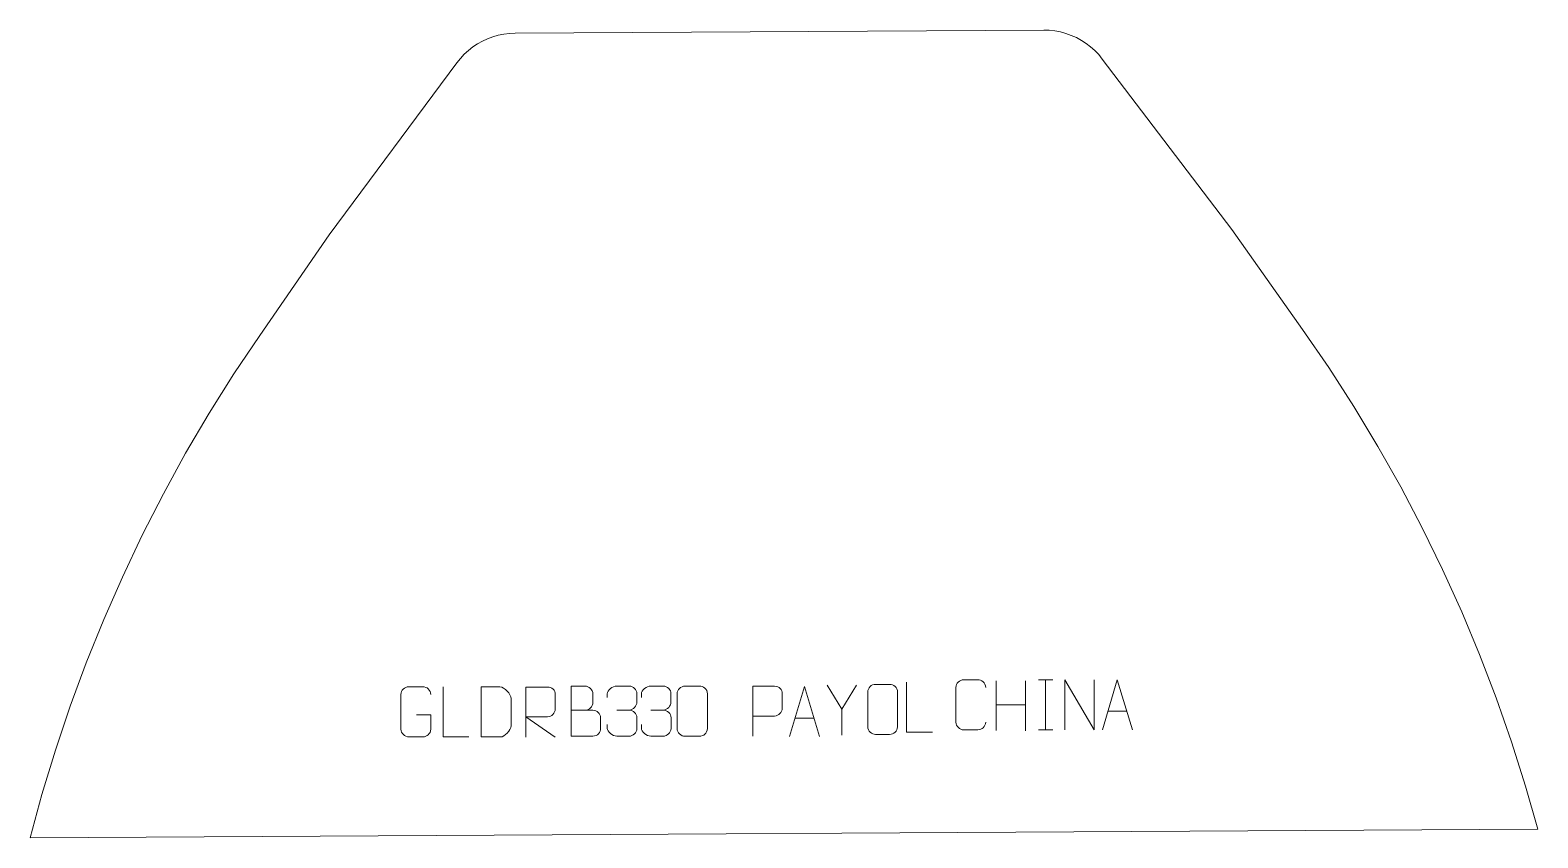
# Model space of a CAD drawing. Header units: millimetres. Extents: x -381 to 371, y 857 to 1259.
import ezdxf

# ---------------------------------------------------------------- set-up
doc = ezdxf.new("R2010")
doc.units = ezdxf.units.MM
doc.header["$MEASUREMENT"] = 0
doc.layers.add('layer 1', color=7, linetype='Continuous')

msp = doc.modelspace()

# ---------------------------------------------------------------- linework, layer by layer
at = {"layer": 'layer 1', "color": 242, "lineweight": 9}
msp.add_open_spline([(-138.72, 1257.9649), (-138.72, 1257.9649), (124.8392, 1259.4813), (124.8392, 1259.4813), (124.8392, 1259.4813), (124.8392, 1259.4813), (127.6524, 1259.3881), (127.6524, 1259.3881), (127.6524, 1259.3881), (127.6524, 1259.3881), (130.4505, 1259.0792), (130.4505, 1259.0792), (130.4505, 1259.0792), (130.4505, 1259.0792), (133.2162, 1258.5545), (133.2162, 1258.5545), (133.2162, 1258.5545), (133.2162, 1258.5545), (135.9331, 1257.8178), (135.9331, 1257.8178), (135.9331, 1257.8178), (135.9331, 1257.8178), (138.5846, 1256.874), (138.5846, 1256.874), (138.5846, 1256.874), (138.5846, 1256.874), (141.1559, 1255.7284), (141.1559, 1255.7284), (141.1559, 1255.7284), (141.1559, 1255.7284), (143.6306, 1254.3872), (143.6306, 1254.3872), (143.6306, 1254.3872), (143.6306, 1254.3872), (145.9947, 1252.8592), (145.9947, 1252.8592), (145.9947, 1252.8592), (145.9947, 1252.8592), (148.234, 1251.1534), (148.234, 1251.1534), (148.234, 1251.1534), (148.234, 1251.1534), (150.3346, 1249.2796), (150.3346, 1249.2796), (150.3346, 1249.2796), (150.3346, 1249.2796), (152.2843, 1247.2495), (152.2843, 1247.2495), (152.2843, 1247.2495), (152.2843, 1247.2495), (154.0714, 1245.0744), (154.0714, 1245.0744), (154.0714, 1245.0744), (154.0714, 1245.0744), (218.6313, 1160.0191), (218.6313, 1160.0191), (218.6313, 1160.0191), (218.6313, 1160.0191), (253.9184, 1110.2212), (253.9184, 1110.2212), (253.9184, 1110.2212), (253.9184, 1110.2212), (267.0202, 1091.1406), (267.0202, 1091.1406), (267.0202, 1091.1406), (267.0202, 1091.1406), (279.5534, 1071.6817), (279.5534, 1071.6817), (279.5534, 1071.6817), (279.5534, 1071.6817), (291.5074, 1051.8615), (291.5074, 1051.8615), (291.5074, 1051.8615), (291.5074, 1051.8615), (302.8704, 1031.6966), (302.8704, 1031.6966), (302.8704, 1031.6966), (302.8704, 1031.6966), (313.6341, 1011.2053), (313.6341, 1011.2053), (313.6341, 1011.2053), (313.6341, 1011.2053), (323.7883, 990.4056), (323.7883, 990.4056), (323.7883, 990.4056), (323.7883, 990.4056), (333.3239, 969.3155), (333.3239, 969.3155), (333.3239, 969.3155), (333.3239, 969.3155), (342.2333, 947.9524), (342.2333, 947.9524), (342.2333, 947.9524), (342.2333, 947.9524), (350.5081, 926.3363), (350.5081, 926.3363), (350.5081, 926.3363), (350.5081, 926.3363), (358.1419, 904.4853), (358.1419, 904.4853), (358.1419, 904.4853), (358.1419, 904.4853), (365.127, 882.4186), (365.127, 882.4186), (365.127, 882.4186), (365.127, 882.4186), (371.2484, 860.8923), (371.2484, 860.8923), (371.2484, 860.8923), (371.2484, 860.8923), (-380.5271, 856.5669), (-380.5271, 856.5669), (-380.5271, 856.5669), (-380.5271, 856.5669), (-374.6533, 878.1623), (-374.6533, 878.1623), (-374.6533, 878.1623), (-374.6533, 878.1623), (-367.9224, 900.3079), (-367.9224, 900.3079), (-367.9224, 900.3079), (-367.9224, 900.3079), (-360.5413, 922.2452), (-360.5413, 922.2452), (-360.5413, 922.2452), (-360.5413, 922.2452), (-352.5152, 943.9551), (-352.5152, 943.9551), (-352.5152, 943.9551), (-352.5152, 943.9551), (-343.8523, 965.4193), (-343.8523, 965.4193), (-343.8523, 965.4193), (-343.8523, 965.4193), (-334.5598, 986.6177), (-334.5598, 986.6177), (-334.5598, 986.6177), (-334.5598, 986.6177), (-324.6457, 1007.5329), (-324.6457, 1007.5329), (-324.6457, 1007.5329), (-324.6457, 1007.5329), (-314.1192, 1028.1467), (-314.1192, 1028.1467), (-314.1192, 1028.1467), (-314.1192, 1028.1467), (-302.9883, 1048.441), (-302.9883, 1048.441), (-302.9883, 1048.441), (-302.9883, 1048.441), (-291.2638, 1068.3975), (-291.2638, 1068.3975), (-291.2638, 1068.3975), (-291.2638, 1068.3975), (-278.9545, 1087.9993), (-278.9545, 1087.9993), (-278.9545, 1087.9993), (-278.9545, 1087.9993), (-266.0734, 1107.2294), (-266.0734, 1107.2294), (-266.0734, 1107.2294), (-266.0734, 1107.2294), (-231.3616, 1157.43), (-231.3616, 1157.43), (-231.3616, 1157.43), (-231.3616, 1157.43), (-167.7847, 1243.2226), (-167.7847, 1243.2226), (-167.7847, 1243.2226), (-167.7847, 1243.2226), (-166.0227, 1245.4181), (-166.0227, 1245.4181), (-166.0227, 1245.4181), (-166.0227, 1245.4181), (-164.0966, 1247.4705), (-164.0966, 1247.4705), (-164.0966, 1247.4705), (-164.0966, 1247.4705), (-162.0176, 1249.3683), (-162.0176, 1249.3683), (-162.0176, 1249.3683), (-162.0176, 1249.3683), (-159.798, 1251.0998), (-159.798, 1251.0998), (-159.798, 1251.0998), (-159.798, 1251.0998), (-157.4518, 1252.6549), (-157.4518, 1252.6549), (-157.4518, 1252.6549), (-157.4518, 1252.6549), (-154.9924, 1254.0245), (-154.9924, 1254.0245), (-154.9924, 1254.0245), (-154.9924, 1254.0245), (-152.4346, 1255.1996), (-152.4346, 1255.1996), (-152.4346, 1255.1996), (-152.4346, 1255.1996), (-149.7942, 1256.1738), (-149.7942, 1256.1738), (-149.7942, 1256.1738), (-149.7942, 1256.1738), (-147.086, 1256.9417), (-147.086, 1256.9417), (-147.086, 1256.9417), (-147.086, 1256.9417), (-144.3263, 1257.4982), (-144.3263, 1257.4982), (-144.3263, 1257.4982), (-144.3263, 1257.4982), (-141.5319, 1257.8393), (-141.5319, 1257.8393), (-141.5319, 1257.8393), (-141.5319, 1257.8393), (-138.72, 1257.9649), (-138.72, 1257.9649)], degree=3, knots=[0, 0, 0, 0, 0.01818182, 0.01818182, 0.01818182, 0.01818182, 0.03636364, 0.03636364, 0.03636364, 0.03636364, 0.05454545, 0.05454545, 0.05454545, 0.05454545, 0.07272727, 0.07272727, 0.07272727, 0.07272727, 0.09090909, 0.09090909, 0.09090909, 0.09090909, 0.10909091, 0.10909091, 0.10909091, 0.10909091, 0.12727273, 0.12727273, 0.12727273, 0.12727273, 0.14545455, 0.14545455, 0.14545455, 0.14545455, 0.16363636, 0.16363636, 0.16363636, 0.16363636, 0.18181818, 0.18181818, 0.18181818, 0.18181818, 0.2, 0.2, 0.2, 0.2, 0.21818182, 0.21818182, 0.21818182, 0.21818182, 0.23636364, 0.23636364, 0.23636364, 0.23636364, 0.25454545, 0.25454545, 0.25454545, 0.25454545, 0.27272727, 0.27272727, 0.27272727, 0.27272727, 0.29090909, 0.29090909, 0.29090909, 0.29090909, 0.30909091, 0.30909091, 0.30909091, 0.30909091, 0.32727273, 0.32727273, 0.32727273, 0.32727273, 0.34545455, 0.34545455, 0.34545455, 0.34545455, 0.36363636, 0.36363636, 0.36363636, 0.36363636, 0.38181818, 0.38181818, 0.38181818, 0.38181818, 0.4, 0.4, 0.4, 0.4, 0.41818182, 0.41818182, 0.41818182, 0.41818182, 0.43636364, 0.43636364, 0.43636364, 0.43636364, 0.45454545, 0.45454545, 0.45454545, 0.45454545, 0.47272727, 0.47272727, 0.47272727, 0.47272727, 0.49090909, 0.49090909, 0.49090909, 0.49090909, 0.50909091, 0.50909091, 0.50909091, 0.50909091, 0.52727273, 0.52727273, 0.52727273, 0.52727273, 0.54545455, 0.54545455, 0.54545455, 0.54545455, 0.56363636, 0.56363636, 0.56363636, 0.56363636, 0.58181818, 0.58181818, 0.58181818, 0.58181818, 0.6, 0.6, 0.6, 0.6, 0.61818182, 0.61818182, 0.61818182, 0.61818182, 0.63636364, 0.63636364, 0.63636364, 0.63636364, 0.65454545, 0.65454545, 0.65454545, 0.65454545, 0.67272727, 0.67272727, 0.67272727, 0.67272727, 0.69090909, 0.69090909, 0.69090909, 0.69090909, 0.70909091, 0.70909091, 0.70909091, 0.70909091, 0.72727273, 0.72727273, 0.72727273, 0.72727273, 0.74545455, 0.74545455, 0.74545455, 0.74545455, 0.76363636, 0.76363636, 0.76363636, 0.76363636, 0.78181818, 0.78181818, 0.78181818, 0.78181818, 0.8, 0.8, 0.8, 0.8, 0.81818182, 0.81818182, 0.81818182, 0.81818182, 0.83636364, 0.83636364, 0.83636364, 0.83636364, 0.85454545, 0.85454545, 0.85454545, 0.85454545, 0.87272727, 0.87272727, 0.87272727, 0.87272727, 0.89090909, 0.89090909, 0.89090909, 0.89090909, 0.90909091, 0.90909091, 0.90909091, 0.90909091, 0.92727273, 0.92727273, 0.92727273, 0.92727273, 0.94545455, 0.94545455, 0.94545455, 0.94545455, 0.96363636, 0.96363636, 0.96363636, 0.96363636, 1, 1, 1, 1], dxfattribs=at)
at = {"layer": 'layer 1', "color": 250, "lineweight": 9}
for points, knots in [([(-110.8239, 920.2639), (-107.1853, 920.2643), (-103.5982, 920.2643), (-99.9588, 920.2639), (-99.9588, 920.2639), (-97.9834, 920.2466), (-96.0598, 918.5105), (-96.0598, 916.4609), (-96.0598, 916.4609), (-96.0602, 915.3323), (-96.0602, 912.2829), (-96.0598, 911.154), (-96.0598, 911.154), (-96.0422, 909.2961), (-97.5843, 907.2822), (-99.9058, 907.2991), (-99.9058, 907.2991), (-103.5456, 907.2995), (-107.185, 907.2995), (-110.8239, 907.2991), (-110.8239, 907.2991), (-110.8239, 915.6174), (-110.8239, 923.9352), (-110.8239, 932.2527), (-110.8239, 932.2527), (-108.4502, 932.2527), (-106.0761, 932.2527), (-103.7019, 932.2527), (-103.7019, 932.2527), (-102.0211, 932.2704), (-99.9243, 930.3598), (-99.9066, 928.3974), (-99.9066, 928.3974), (-99.907, 926.3313), (-99.907, 926.1853), (-99.9066, 924.1188), (-99.9066, 924.1188), (-99.8893, 922.0527), (-101.7438, 920.2466), (-103.7538, 920.2639)], [0, 0, 0, 0, 0.09090909, 0.09090909, 0.09090909, 0.09090909, 0.18181818, 0.18181818, 0.18181818, 0.18181818, 0.27272727, 0.27272727, 0.27272727, 0.27272727, 0.36363636, 0.36363636, 0.36363636, 0.36363636, 0.45454545, 0.45454545, 0.45454545, 0.45454545, 0.54545455, 0.54545455, 0.54545455, 0.54545455, 0.63636364, 0.63636364, 0.63636364, 0.63636364, 0.72727273, 0.72727273, 0.72727273, 0.72727273, 0.81818182, 0.81818182, 0.81818182, 0.81818182, 1, 1, 1, 1]), ([(-92.7366, 926.5641), (-92.7366, 926.5641), (-92.7366, 928.4213), (-92.7366, 928.4213), (-92.7366, 928.4213), (-92.7509, 930.1633), (-90.0864, 932.2813), (-88.0273, 932.2586), (-88.0273, 932.2586), (-85.9632, 932.2586), (-83.8992, 932.2586), (-81.8355, 932.2586), (-81.8355, 932.2586), (-79.641, 932.2674), (-78.0427, 930.4206), (-77.9983, 928.5085), (-77.9983, 928.5085), (-77.9987, 927.0734), (-77.9987, 925.6383), (-77.9983, 924.2028), (-77.9983, 924.2028), (-78.0469, 922.5494), (-79.6495, 920.3193), (-81.8478, 920.3293), (-81.8478, 920.3293), (-79.6441, 920.3181), (-78.0361, 918.5149), (-77.9821, 916.4554), (-77.9821, 916.4554), (-77.9825, 914.6707), (-77.9825, 912.886), (-77.9821, 911.1009), (-77.9821, 911.1009), (-77.972, 909.0395), (-80.0269, 907.2764), (-81.8478, 907.2845), (-81.8478, 907.2845), (-83.9131, 907.2848), (-85.9783, 907.2848), (-88.0439, 907.2845), (-88.0439, 907.2845), (-90.2125, 907.296), (-92.7435, 909.6962), (-92.7621, 911.158), (-92.7621, 911.158), (-92.7621, 911.158), (-92.7621, 913.0666), (-92.7621, 913.0666)], [0, 0, 0, 0, 0.07692308, 0.07692308, 0.07692308, 0.07692308, 0.15384615, 0.15384615, 0.15384615, 0.15384615, 0.23076923, 0.23076923, 0.23076923, 0.23076923, 0.30769231, 0.30769231, 0.30769231, 0.30769231, 0.38461538, 0.38461538, 0.38461538, 0.38461538, 0.46153846, 0.46153846, 0.46153846, 0.46153846, 0.53846154, 0.53846154, 0.53846154, 0.53846154, 0.61538462, 0.61538462, 0.61538462, 0.61538462, 0.69230769, 0.69230769, 0.69230769, 0.69230769, 0.76923077, 0.76923077, 0.76923077, 0.76923077, 0.84615385, 0.84615385, 0.84615385, 0.84615385, 1, 1, 1, 1]), ([(-75.7366, 926.5641), (-75.7366, 926.5641), (-75.7366, 928.4213), (-75.7366, 928.4213), (-75.7366, 928.4213), (-75.7509, 930.1633), (-73.0864, 932.2813), (-71.0273, 932.2586), (-71.0273, 932.2586), (-68.9632, 932.2586), (-66.8992, 932.2586), (-64.8355, 932.2586), (-64.8355, 932.2586), (-62.641, 932.2674), (-61.0427, 930.4206), (-60.9983, 928.5085), (-60.9983, 928.5085), (-60.9987, 927.0734), (-60.9987, 925.6383), (-60.9983, 924.2028), (-60.9983, 924.2028), (-61.0469, 922.5494), (-62.6495, 920.3193), (-64.8478, 920.3293), (-64.8478, 920.3293), (-62.6441, 920.3181), (-61.0361, 918.5149), (-60.9821, 916.4554), (-60.9821, 916.4554), (-60.9825, 914.6707), (-60.9825, 912.886), (-60.9821, 911.1009), (-60.9821, 911.1009), (-60.972, 909.0395), (-63.0269, 907.2764), (-64.8478, 907.2845), (-64.8478, 907.2845), (-66.9131, 907.2848), (-68.9783, 907.2848), (-71.0439, 907.2845), (-71.0439, 907.2845), (-73.2125, 907.296), (-75.7435, 909.6962), (-75.7621, 911.158), (-75.7621, 911.158), (-75.7621, 911.158), (-75.7621, 913.0666), (-75.7621, 913.0666)], [0, 0, 0, 0, 0.07692308, 0.07692308, 0.07692308, 0.07692308, 0.15384615, 0.15384615, 0.15384615, 0.15384615, 0.23076923, 0.23076923, 0.23076923, 0.23076923, 0.30769231, 0.30769231, 0.30769231, 0.30769231, 0.38461538, 0.38461538, 0.38461538, 0.38461538, 0.46153846, 0.46153846, 0.46153846, 0.46153846, 0.53846154, 0.53846154, 0.53846154, 0.53846154, 0.61538462, 0.61538462, 0.61538462, 0.61538462, 0.69230769, 0.69230769, 0.69230769, 0.69230769, 0.76923077, 0.76923077, 0.76923077, 0.76923077, 0.84615385, 0.84615385, 0.84615385, 0.84615385, 1, 1, 1, 1]), ([(-53.9527, 932.2709), (-51.5866, 932.2709), (-49.2201, 932.2709), (-46.8536, 932.2709), (-46.8536, 932.2709), (-44.8731, 932.3065), (-42.8471, 930.8123), (-42.82, 928.3701), (-42.82, 928.3701), (-42.8204, 922.6128), (-42.8204, 916.8549), (-42.82, 911.0967), (-42.82, 911.0967), (-42.9621, 908.7691), (-44.6685, 907.2868), (-46.8536, 907.276), (-46.8536, 907.276), (-49.226, 907.2764), (-51.5984, 907.2764), (-53.9704, 907.276), (-53.9704, 907.276), (-55.9289, 907.1704), (-57.9353, 909.0583), (-57.9239, 911.0793), (-57.9239, 911.0793), (-57.9235, 916.8599), (-57.9235, 922.6402), (-57.9239, 928.42), (-57.9239, 928.42), (-57.9196, 930.562), (-56.1425, 932.2845), (-53.9527, 932.2709)], [0, 0, 0, 0, 0.11111111, 0.11111111, 0.11111111, 0.11111111, 0.22222222, 0.22222222, 0.22222222, 0.22222222, 0.33333333, 0.33333333, 0.33333333, 0.33333333, 0.44444444, 0.44444444, 0.44444444, 0.44444444, 0.55555556, 0.55555556, 0.55555556, 0.55555556, 0.66666667, 0.66666667, 0.66666667, 0.66666667, 0.77777778, 0.77777778, 0.77777778, 0.77777778, 1, 1, 1, 1]), ([(-20.1524, 907.2566), (-20.1524, 907.2566), (-20.1524, 932.2102), (-20.1524, 932.2102), (-20.1524, 932.2102), (-16.5574, 932.2102), (-12.9621, 932.2102), (-9.3667, 932.2102), (-9.3667, 932.2102), (-7.0415, 932.1723), (-5.4841, 930.6822), (-5.4883, 928.3161), (-5.4883, 928.3161), (-5.4887, 926.2804), (-5.4887, 923.2211), (-5.4883, 921.1851), (-5.4883, 921.1851), (-5.4948, 919.3097), (-7.307, 917.3678), (-9.3166, 917.3487), (-9.3166, 917.3487), (-9.3166, 917.3487), (-20.1524, 917.3487), (-20.1524, 917.3487)], [0, 0, 0, 0, 0.14285714, 0.14285714, 0.14285714, 0.14285714, 0.28571429, 0.28571429, 0.28571429, 0.28571429, 0.42857143, 0.42857143, 0.42857143, 0.42857143, 0.57142857, 0.57142857, 0.57142857, 0.57142857, 0.71428571, 0.71428571, 0.71428571, 0.71428571, 1, 1, 1, 1]), ([(31.5276, 932.7305), (31.5276, 932.7305), (24.2052, 920.8318), (24.2052, 920.8318), (24.2052, 920.8318), (24.2052, 920.8318), (24.2059, 907.7769), (24.2059, 907.7769)], [0, 0, 0, 0, 0.33333333, 0.33333333, 0.33333333, 0.33333333, 1, 1, 1, 1]), ([(41.03, 933.1334), (43.3557, 933.1334), (45.6818, 933.1334), (48.0079, 933.1334), (48.0079, 933.1334), (49.9545, 933.169), (51.9459, 931.6774), (51.9726, 929.2398), (51.9726, 929.2398), (51.9722, 923.493), (51.9722, 917.7456), (51.9726, 911.9979), (51.9726, 911.9979), (51.8328, 909.6745), (50.1556, 908.1949), (48.0079, 908.1841), (48.0079, 908.1841), (45.676, 908.1845), (43.3441, 908.1845), (41.0126, 908.1841), (41.0126, 908.1841), (39.0876, 908.0787), (37.1155, 909.9632), (37.1267, 911.9805), (37.1267, 911.9805), (37.127, 917.7506), (37.127, 923.5204), (37.1267, 929.2896), (37.1267, 929.2896), (37.1309, 931.4277), (38.8776, 933.147), (41.03, 933.1334)], [0, 0, 0, 0, 0.11111111, 0.11111111, 0.11111111, 0.11111111, 0.22222222, 0.22222222, 0.22222222, 0.22222222, 0.33333333, 0.33333333, 0.33333333, 0.33333333, 0.44444444, 0.44444444, 0.44444444, 0.44444444, 0.55555556, 0.55555556, 0.55555556, 0.55555556, 0.66666667, 0.66666667, 0.66666667, 0.66666667, 0.77777778, 0.77777778, 0.77777778, 0.77777778, 1, 1, 1, 1]), ([(69.3684, 909.2381), (69.3684, 909.2381), (56.4193, 909.2381), (56.4193, 909.2381), (56.4193, 909.2381), (56.4193, 909.2381), (56.4193, 934.1917), (56.4193, 934.1917)], [0, 0, 0, 0, 0.33333333, 0.33333333, 0.33333333, 0.33333333, 1, 1, 1, 1]), ([(95.9311, 914.2837), (95.7913, 911.9603), (94.1141, 910.4807), (91.9664, 910.4699), (91.9664, 910.4699), (89.6345, 910.4703), (87.3026, 910.4703), (84.9711, 910.4699), (84.9711, 910.4699), (83.0461, 910.3645), (81.074, 912.249), (81.0852, 914.2663), (81.0852, 914.2663), (81.0856, 920.0364), (81.0856, 925.8061), (81.0852, 931.5754), (81.0852, 931.5754), (81.0894, 933.7135), (82.8361, 935.4327), (84.9885, 935.4192), (84.9885, 935.4192), (87.3142, 935.4192), (89.6403, 935.4192), (91.9664, 935.4192), (91.9664, 935.4192), (93.913, 935.4547), (95.9044, 933.9632), (95.9311, 931.5256)], [0, 0, 0, 0, 0.125, 0.125, 0.125, 0.125, 0.25, 0.25, 0.25, 0.25, 0.375, 0.375, 0.375, 0.375, 0.5, 0.5, 0.5, 0.5, 0.625, 0.625, 0.625, 0.625, 0.75, 0.75, 0.75, 0.75, 1, 1, 1, 1]), ([(135.3674, 910.466), (135.3674, 910.466), (135.3674, 935.4195), (135.3674, 935.4195), (135.3674, 935.4195), (135.3674, 935.4195), (150.0222, 910.466), (150.0222, 910.466), (150.0222, 910.466), (150.0222, 910.466), (150.0222, 935.4195), (150.0222, 935.4195)], [0, 0, 0, 0, 0.25, 0.25, 0.25, 0.25, 0.5, 0.5, 0.5, 0.5, 1, 1, 1, 1]), ([(154.1897, 910.466), (154.1897, 910.466), (161.5607, 935.4195), (161.5607, 935.4195), (161.5607, 935.4195), (161.5607, 935.4195), (169.1306, 910.466), (169.1306, 910.466)], [0, 0, 0, 0, 0.33333333, 0.33333333, 0.33333333, 0.33333333, 1, 1, 1, 1]), ([(-187.9411, 917.9343), (-187.9411, 917.9343), (-180.773, 917.9343), (-180.773, 917.9343), (-180.773, 917.9343), (-180.773, 917.9343), (-180.773, 910.7662), (-180.773, 910.7662), (-180.773, 910.7662), (-180.9127, 908.4428), (-182.5899, 906.9632), (-184.7377, 906.9524), (-184.7377, 906.9524), (-187.0695, 906.9528), (-189.4015, 906.9528), (-191.733, 906.9524), (-191.733, 906.9524), (-193.6579, 906.847), (-195.6301, 908.7315), (-195.6189, 910.7488), (-195.6189, 910.7488), (-195.6185, 916.5189), (-195.6185, 922.2886), (-195.6189, 928.058), (-195.6189, 928.058), (-195.6147, 930.196), (-193.8679, 931.9152), (-191.7156, 931.9018), (-191.7156, 931.9018), (-189.3899, 931.9018), (-187.0638, 931.9018), (-184.7377, 931.9018), (-184.7377, 931.9018), (-182.791, 931.9373), (-180.7996, 930.4457), (-180.773, 928.008)], [0, 0, 0, 0, 0.1, 0.1, 0.1, 0.1, 0.2, 0.2, 0.2, 0.2, 0.3, 0.3, 0.3, 0.3, 0.4, 0.4, 0.4, 0.4, 0.5, 0.5, 0.5, 0.5, 0.6, 0.6, 0.6, 0.6, 0.7, 0.7, 0.7, 0.7, 0.8, 0.8, 0.8, 0.8, 1, 1, 1, 1]), ([(-161.7215, 906.9485), (-161.7215, 906.9485), (-174.6706, 906.9485), (-174.6706, 906.9485), (-174.6706, 906.9485), (-174.6706, 906.9485), (-174.6706, 931.9022), (-174.6706, 931.9022)], [0, 0, 0, 0, 0.33333333, 0.33333333, 0.33333333, 0.33333333, 1, 1, 1, 1]), ([(-155.5882, 906.9417), (-153.2564, 906.9421), (-148.3062, 906.9181), (-145.9747, 906.9178), (-145.9747, 906.9178), (-144.0497, 906.8124), (-140.7311, 910.354), (-140.7423, 912.3713), (-140.7423, 912.3713), (-140.7427, 918.1414), (-140.7427, 920.3111), (-140.7423, 926.0804), (-140.7423, 926.0804), (-140.7466, 928.2185), (-144.1211, 931.8786), (-146.2735, 931.8651), (-146.2735, 931.8651), (-148.5992, 931.8651), (-153.3235, 931.8651), (-155.6496, 931.8651), (-155.6496, 931.8651), (-155.6492, 926.1182), (-155.5879, 912.689), (-155.5882, 906.9417)], [0, 0, 0, 0, 0.14285714, 0.14285714, 0.14285714, 0.14285714, 0.28571429, 0.28571429, 0.28571429, 0.28571429, 0.42857143, 0.42857143, 0.42857143, 0.42857143, 0.57142857, 0.57142857, 0.57142857, 0.57142857, 0.71428571, 0.71428571, 0.71428571, 0.71428571, 1, 1, 1, 1]), ([(-133.359, 906.8422), (-133.359, 906.8422), (-133.359, 931.7957), (-133.359, 931.7957), (-133.359, 931.7957), (-129.7642, 931.7957), (-126.1687, 931.7957), (-122.5735, 931.7957), (-122.5735, 931.7957), (-120.2482, 931.758), (-118.6909, 930.268), (-118.695, 927.9016), (-118.695, 927.9016), (-118.6954, 925.8662), (-118.6954, 922.8067), (-118.695, 920.7707), (-118.695, 920.7707), (-118.7015, 918.8952), (-120.5138, 916.9534), (-122.5233, 916.9343), (-122.5233, 916.9343), (-122.5233, 916.9343), (-133.359, 916.9343), (-133.359, 916.9343), (-133.359, 916.9343), (-133.359, 916.9343), (-118.7043, 906.8422), (-118.7043, 906.8422)], [0, 0, 0, 0, 0.125, 0.125, 0.125, 0.125, 0.25, 0.25, 0.25, 0.25, 0.375, 0.375, 0.375, 0.375, 0.5, 0.5, 0.5, 0.5, 0.625, 0.625, 0.625, 0.625, 0.75, 0.75, 0.75, 0.75, 1, 1, 1, 1]), ([(-1.8344, 907.0666), (-1.8344, 907.0666), (5.5366, 932.0201), (5.5366, 932.0201), (5.5366, 932.0201), (5.5366, 932.0201), (13.1065, 907.0666), (13.1065, 907.0666)], [0, 0, 0, 0, 0.33333333, 0.33333333, 0.33333333, 0.33333333, 1, 1, 1, 1])]:
    msp.add_open_spline(points, degree=3, knots=knots, dxfattribs=at)
for points in [[(24.2052, 920.8318), (24.2052, 920.8318), (16.8843, 932.7305), (16.8843, 932.7305)], [(101.1864, 934.8248), (101.1864, 934.8248), (101.1864, 910.0473), (101.1864, 910.0473)], [(115.8297, 934.8248), (115.8297, 934.8248), (115.8297, 909.8713), (115.8297, 909.8713)], [(122.2456, 935.4197), (122.2456, 935.4197), (129.4137, 935.4197), (129.4137, 935.4197)], [(125.8296, 935.4197), (125.8296, 935.4197), (125.8296, 910.4662), (125.8296, 910.4662)], [(-88.0269, 920.3189), (-88.0269, 920.3189), (-81.8305, 920.3189), (-81.8305, 920.3189)], [(-71.0269, 920.3189), (-71.0269, 920.3189), (-64.8305, 920.3189), (-64.8305, 920.3189)], [(101.1864, 922.9425), (101.1864, 922.9425), (115.8297, 922.9429), (115.8297, 922.9429)], [(156.9123, 919.7154), (156.9123, 919.7154), (166.408, 919.7154), (166.408, 919.7154)], [(0.8882, 916.316), (0.8882, 916.316), (10.3839, 916.316), (10.3839, 916.316)], [(122.2456, 910.4662), (122.2456, 910.4662), (129.4137, 910.4662), (129.4137, 910.4662)]]:
    msp.add_open_spline(points, degree=3, dxfattribs=at)

doc.saveas('drawing.dxf')
